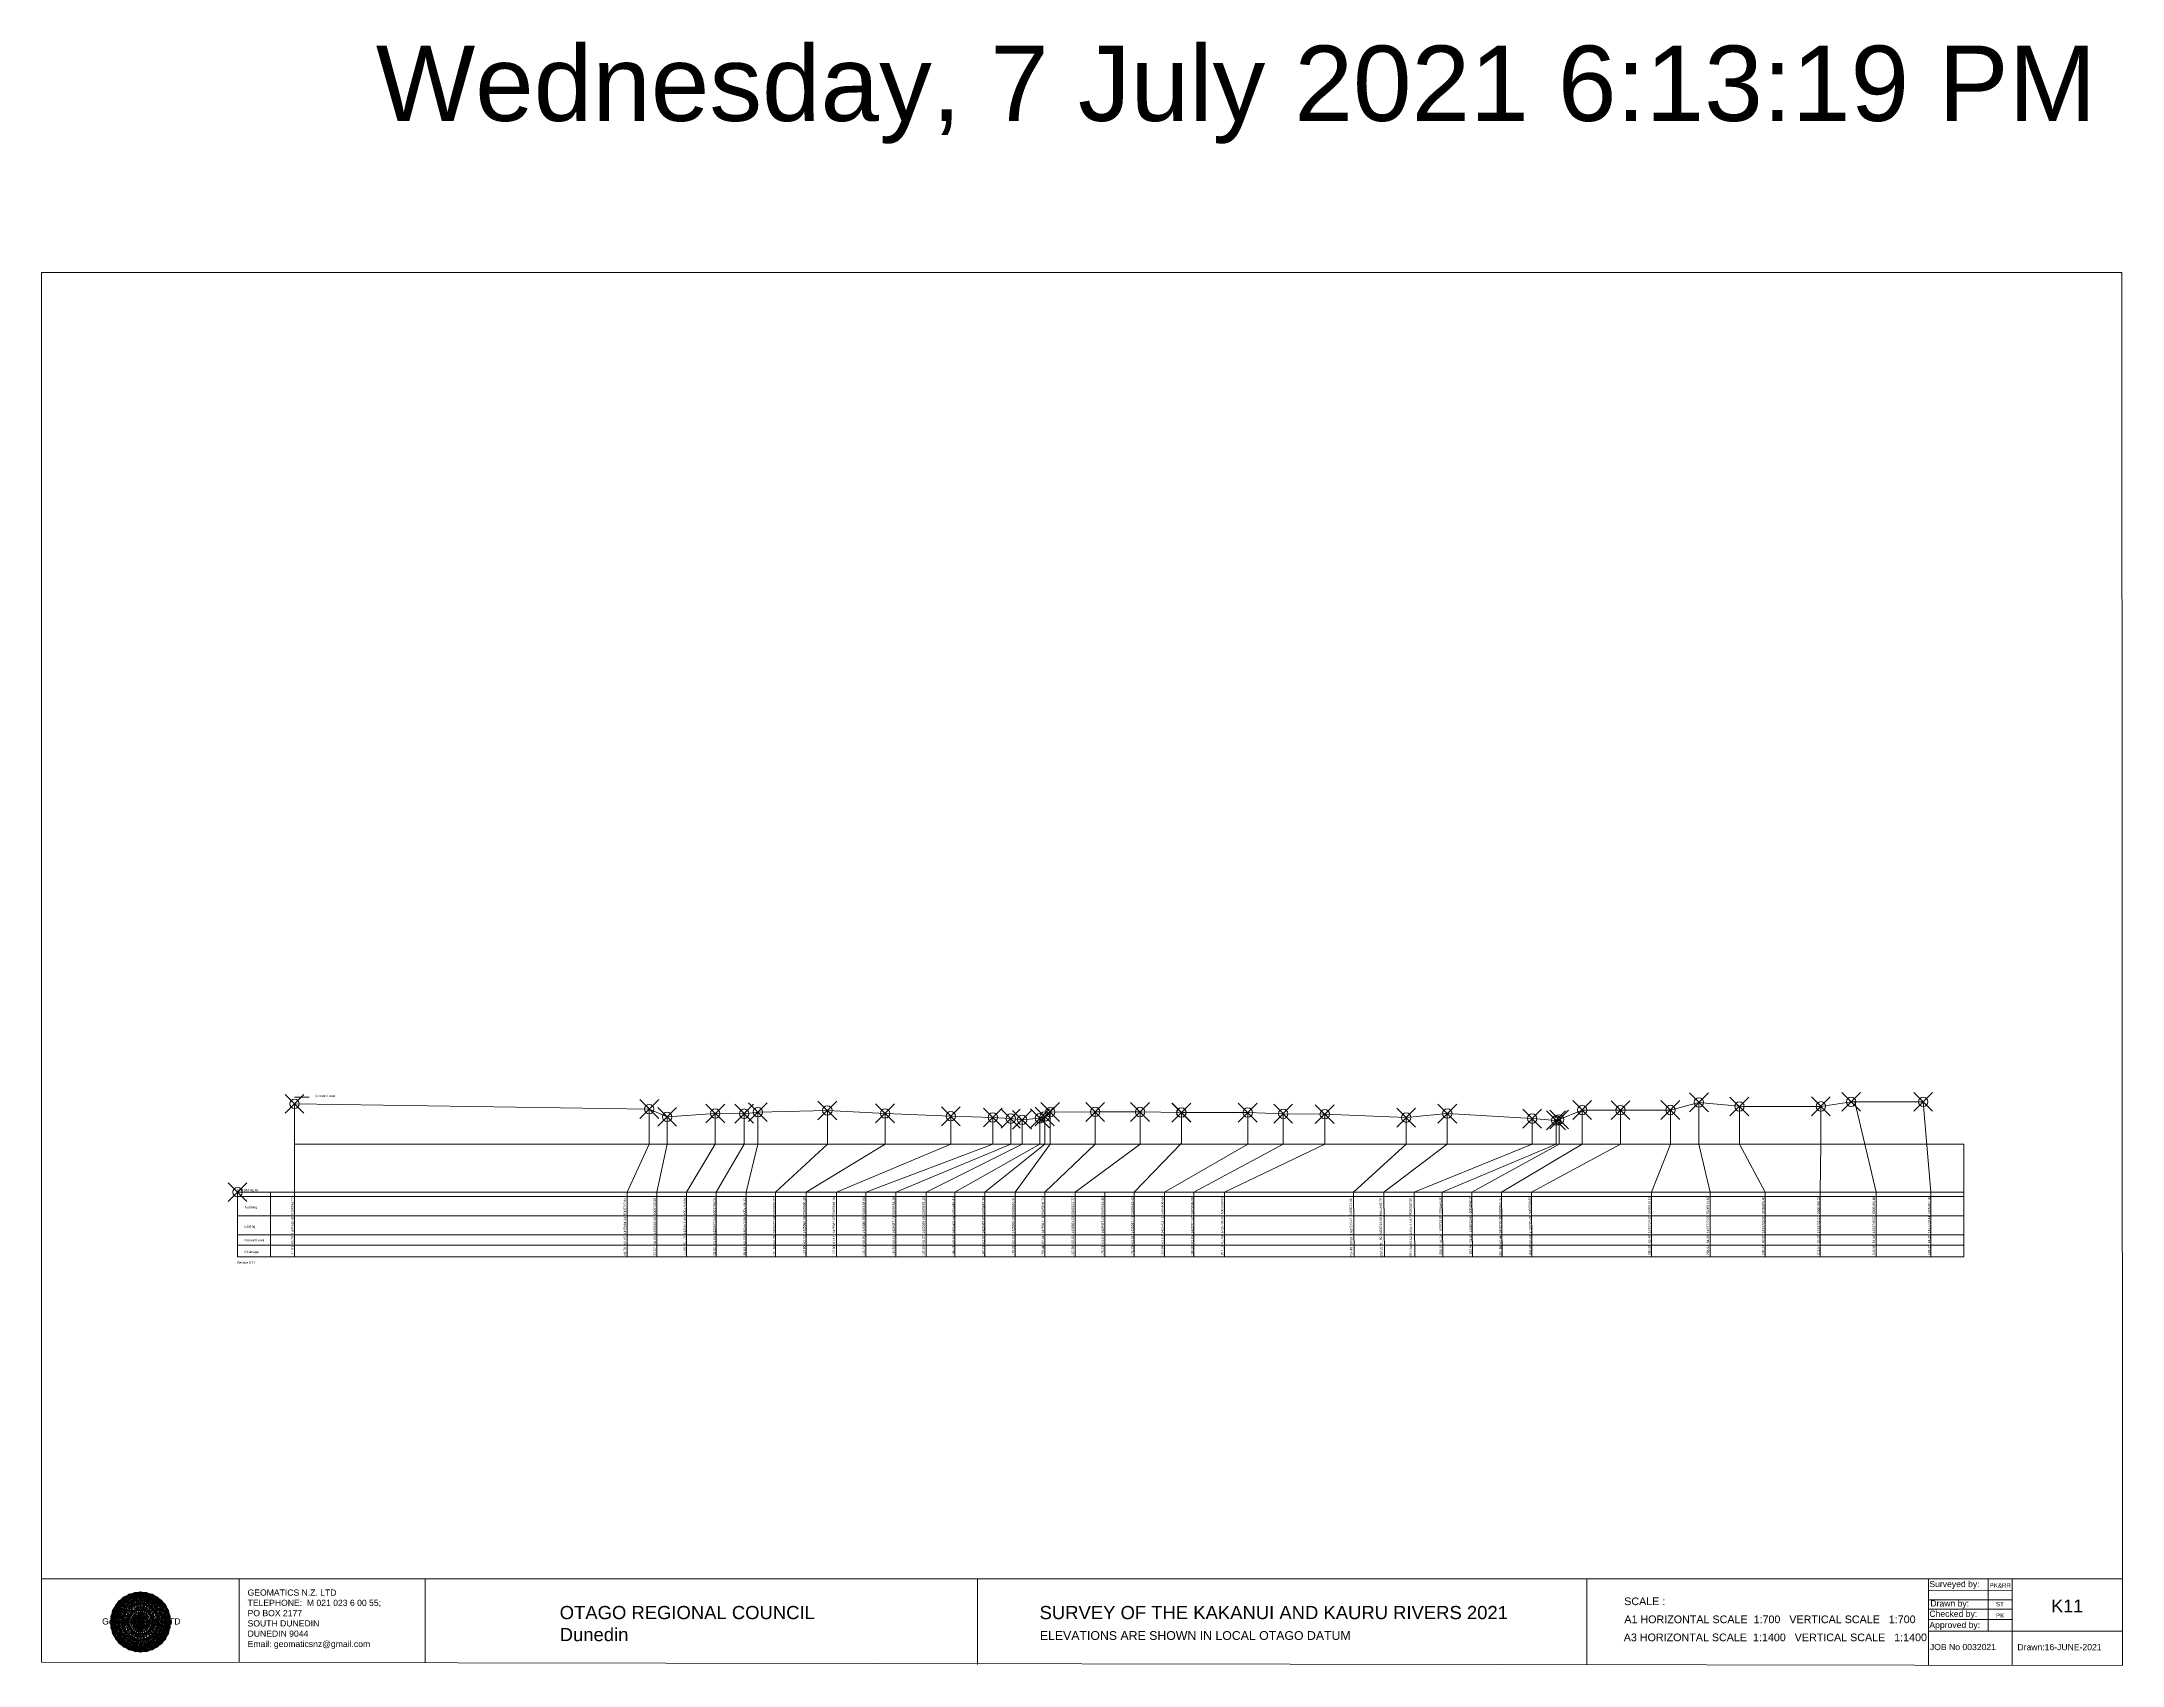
# Model space of a CAD drawing. Header units: millimetres. Extents: x -13804604 to 13046302109, y -19137686871 to 1424966580.
# Drawn here: x -4774538 to -4332765, y -55490 to 289326 of the extents above; entities that cross this region are included whole.
import ezdxf

# ---------------------------------------------------------------- set-up
doc = ezdxf.new("R2010")
doc.units = ezdxf.units.MM
doc.header["$PDMODE"] = 35
doc.header["$PDSIZE"] = 2000
doc.layers.get('0').update_dxf_attribs({"lineweight": 0})
doc.layers.add('geo', color=7, linetype='Continuous', lineweight=0)
doc.styles.get("Standard").update_dxf_attribs({"font": 'arial.ttf'})

# ---------------------------------------------------------------- blocks, each defined once
blk = doc.blocks.new('Geomatics_Circle_SPT')
at = {"layer": 'geo', "color": 2, "linetype": 'Continuous', "lineweight": 0}
for p, q in [((0, 25.2), (-25.2, 0)), ((-24.7, 4.9), (-4.9, 24.7)), ((-24.7, -4.9), (4.9, 24.7)), ((-9.7, 23.3), (-23.3, 9.6)), ((9.7, 23.3), (-23.3, -9.7)), ((-21, 14), (-14, 21)), ((-21, -14), (14, 21)), ((0, 0), (-17.8, 17.8)), ((-14, 21), (21, -14)), ((23.3, -9.7), (-9.7, 23.3)), ((-4.9, 24.7), (24.7, -4.9)), ((25.2, 0), (0, 25.2)), ((0, 0), (17.8, 17.8)), ((4.9, 24.7), (24.7, 4.9)), ((23.3, 9.7), (9.7, 23.3)), ((14, 21), (21, 14)), ((17.8, 18.1), (17.8, 18.1)), ((4.9, -24.7), (-24.7, 4.9)), ((-24.7, 0), (0, -24.7)), ((-23.3, 9.7), (9.7, -23.3)), ((14, -21), (-21, 14)), ((0, 0), (-17.8, -17.8)), ((21, 14), (-14, -21)), ((-9.7, -23.3), (23.3, 9.7)), ((24.7, 4.9), (-4.9, -24.7)), ((0, 0), (17.8, -17.8)), ((0, -24.8), (25.2, 0)), ((-4.9, -24.7), (-24.7, -4.9)), ((-23.3, -9.7), (-9.7, -23.3)), ((-14, -21), (-21, -14)), ((24.7, -4.9), (4.9, -24.7)), ((9.7, -23.3), (23.3, -9.7)), ((21, -14), (14, -21)), ((-17.8, -17.8), (-17.8, -17.8)), ((4.9, -24.7), (4.9, -24.7)), ((18.1, -17.8), (18.1, -17.8))]:
    blk.add_line(p, q, dxfattribs=at)
at = {"layer": 'geo', "color": 1, "linetype": 'Continuous', "lineweight": 0}
for p, q in [((-25.2, 0), (9.7, 23.3)), ((-25.2, 0), (-9.6, 23.3)), ((-4.9, 24.8), (-24.7, -4.9)), ((4.9, 24.7), (-24.7, 4.9)), ((14, 21), (-24.7, -4.9)), ((-14, 21), (-24.7, 4.9)), ((-23.3, 9.7), (0, 25.2)), ((-23.3, -9.6), (0, 25.2)), ((-23.3, -9.6), (17.8, 17.8)), ((-23.3, 9.7), (-17.8, 17.9)), ((-23.3, -9.6), (-17.8, 17.9)), ((-23.3, 9.7), (17.8, 17.8)), ((4.9, 24.8), (-21, -14)), ((-4.9, 24.7), (-21, 14)), ((14, 21), (-21, 14)), ((-14, 21), (-21, -14)), ((-17.9, 17.6), (-17.9, 17.6)), ((-17.8, 17.8), (9.7, 23.3)), ((-17.8, 17.8), (-9.6, 23.3)), ((-17.8, -17.8), (9.7, 23.3)), ((-17.8, -17.8), (-9.7, 23.3)), ((-9.7, -23.3), (-17.8, 17.8)), ((-17.8, 17.8), (9.7, -23.3)), ((-17.8, 17.8), (23.3, -9.6)), ((-17.8, 17.8), (23.3, 9.7)), ((4.9, 24.7), (-14, 21)), ((-4.9, 24.7), (-14, -20.9)), ((0, 0), (-14, 21)), ((-14, 21), (-4.9, -24.7)), ((-14, 21), (-14, 21)), ((24.7, -4.9), (-14, 21)), ((21, 14), (-14, 21)), ((-9.8, 23.1), (-9.8, 23.1)), ((-9.7, 23.3), (0, 25.2)), ((-9.7, 23.3), (0, -25.2)), ((-9.7, -23.3), (0, 25.2)), ((-9.6, 23.3), (17.8, -17.8)), ((-9.6, 23.3), (25.2, 0)), ((-9.6, 23.3), (17.8, 17.8)), ((-9.6, -23.3), (17.8, 17.9)), ((0, 0), (-4.9, 24.7)), ((-4.9, 24.7), (-4.9, 24.7)), ((21, -14), (-4.9, 24.7)), ((24.8, 4.9), (-4.9, 24.7)), ((14, 21), (-4.9, 24.7)), ((-0.2, 25.1), (-0.2, 25.1)), ((0, 25.2), (9.7, -23.3)), ((0, 25.2), (23.3, -9.7)), ((0, 25.2), (23.3, 9.7)), ((0, 25.2), (9.7, 23.3)), ((0, 0), (4.9, 24.7)), ((0, -25.2), (9.7, 23.3)), ((0, 0), (14, 21)), ((21, 14), (4.9, 24.8)), ((14, -21), (4.9, 24.7)), ((24.7, -4.9), (4.9, 24.7)), ((4.9, 24.7), (4.9, 24.7)), ((4.9, -24.7), (14, 21)), ((9.4, 23.3), (9.4, 23.3)), ((9.7, 23.3), (17.8, -17.8)), ((9.7, 23.3), (25.2, 0)), ((9.7, 23.3), (17.8, 17.9)), ((17.8, 17.8), (9.7, -23.3)), ((21, -14), (14, 21)), ((24.7, 4.9), (14, 21)), ((14, 21), (14, 21)), ((17.6, 17.9), (17.6, 17.9)), ((17.8, 17.8), (23.3, -9.7)), ((17.8, 17.8), (23.3, 9.7)), ((-25.2, 0), (23.3, 9.7)), ((-25.2, 0), (-23.3, 9.7)), ((-23.3, -9.7), (-25.2, 0)), ((-9.6, -23.3), (-25.2, 0)), ((9.7, -23.3), (-25.2, 0)), ((21, 14), (-24.7, 4.9)), ((-21, 14), (-24.7, -4.9)), ((0, 0), (-24.7, 4.9)), ((-24.7, 4.9), (-21, -14)), ((-24.7, 4.9), (-4.9, -24.7)), ((-24.7, 4.9), (14, -21)), ((-24.7, 4.9), (-24.7, 4.9)), ((0, 0), (-24.7, -4.9)), ((-17.8, -17.8), (-23.3, 9.7)), ((0, -25.2), (-23.3, 9.7)), ((-23.3, 9.7), (17.8, -17.8)), ((-23.3, 9.7), (25.2, 0)), ((-23.3, 9.4), (-23.3, 9.4)), ((-23.3, -9.7), (25.2, 0)), ((0, 0), (-21, 14)), ((-21, 14), (-14, -21)), ((-21, 14), (4.9, -24.7)), ((-21, 14), (-21, 14)), ((24.7, 4.9), (-21, 14)), ((0, 0), (-21, -14)), ((-17.8, -17.8), (23.3, 9.7)), ((-14, -21), (24.7, 4.9)), ((0, 0), (-14, -21)), ((25.2, 0), (-9.6, -23.3)), ((-4.9, -24.7), (21, 14)), ((0, 0), (-4.9, -24.7)), ((0, 0), (21, 14)), ((23.3, 9.7), (0, -25.2)), ((0, 0), (24.8, 4.9)), ((0, 0), (4.9, -24.7)), ((0, 0), (14, -21)), ((0, 0), (21, -14)), ((0, 0), (24.8, -4.9)), ((4.9, -24.7), (24.7, 4.9)), ((25.2, 0), (9.7, -23.3)), ((14, -21), (21, 14)), ((23.3, 9.7), (17.8, -17.8)), ((24.7, -4.9), (21, 14)), ((21, 14), (21, 14)), ((21, -14), (24.7, 4.9)), ((23.1, 9.8), (23.1, 9.8)), ((23.3, 9.7), (25.2, 0)), ((25.2, 0), (23.3, -9.6)), ((24.7, 4.9), (24.7, 4.9)), ((25.1, 0.2), (25.1, 0.2)), ((-25.2, 0), (23.3, -9.7)), ((-25.1, -0.2), (-25.1, -0.2)), ((-24.7, -4.9), (-24.7, -4.9)), ((-24.7, -4.9), (-14, -21)), ((-24.7, -4.9), (4.9, -24.7)), ((-24.7, -4.9), (21, -14)), ((-17.8, -17.8), (-23.3, -9.7)), ((0, -25.2), (-23.3, -9.6)), ((17.8, -17.8), (-23.3, -9.6)), ((-23.1, -9.8), (-23.1, -9.8)), ((-21, -14), (24.7, -4.9)), ((-21, -14), (-21, -14)), ((-21, -14), (-4.9, -24.7)), ((-21, -14), (14, -21)), ((23.3, -9.7), (-17.8, -17.8)), ((-14, -21), (21, -14)), ((-4.9, -24.7), (24.7, -4.9)), ((23.3, -9.6), (0, -25.2)), ((4.9, -24.7), (21, -14)), ((14, -21), (24.7, -4.9)), ((23.3, -9.6), (17.8, -17.8)), ((21, -14), (21, -14)), ((23.3, -9.4), (23.3, -9.4)), ((24.7, -4.9), (24.7, -4.9)), ((-9.6, -23.3), (-17.8, -17.8)), ((9.7, -23.3), (-17.8, -17.8)), ((-17.6, -17.9), (-17.6, -17.9)), ((-14, -21), (-14, -21)), ((-14, -21), (4.9, -24.7)), ((17.8, -17.8), (-9.7, -23.3)), ((0, -25.2), (-9.7, -23.3)), ((-9.4, -23.3), (-9.4, -23.3)), ((-4.9, -24.7), (14, -21)), ((-4.9, -24.7), (-4.9, -24.7)), ((9.7, -23.3), (0, -25.2)), ((0.2, -25.1), (0.2, -25.1)), ((4.9, -24.7), (4.9, -24.7)), ((17.8, -17.8), (9.7, -23.3)), ((9.8, -23.1), (9.8, -23.1)), ((14, -21), (14, -21)), ((17.9, -17.6), (17.9, -17.6))]:
    blk.add_line(p, q, dxfattribs=at)
at = {"layer": 'geo', "color": 114, "linetype": 'Continuous', "lineweight": 0}
for p, q in [((17.9, 17.8), (-25.2, 0)), ((-24.7, 4.9), (14, 21)), ((9.7, 23.3), (-23.3, 9.7)), ((-20.9, 14), (4.9, 24.7)), ((0, 25.2), (-17.8, 17.8)), ((-17.8, 17.8), (0, -25.2)), ((-14, 21), (-4.9, 24.7)), ((4.9, -24.7), (-14, 21)), ((0, 0), (-9.7, 23.3)), ((-4.9, 24.7), (14, -21)), ((17.8, -17.8), (0, 25.2)), ((0, 0), (9.7, 23.3)), ((4.9, 24.7), (21, -14)), ((23.3, -9.7), (9.7, 23.3)), ((14, 21), (24.7, -4.9)), ((25.2, 0), (17.8, 17.8)), ((-24.7, -4.9), (21, 14)), ((-14, -21), (-24.7, 4.9)), ((0, 0), (-23.3, 9.7)), ((-23.3, 9.7), (-9.7, -23.3)), ((0, 0), (-23.3, -9.7)), ((-4.9, -24.7), (-21, 14)), ((24.8, 4.9), (-20.9, -14)), ((0, 0), (-9.7, -23.3)), ((0, 0), (23.3, 9.7)), ((0, 0), (9.7, -23.3)), ((0, 0), (23.3, -9.7)), ((21, 14), (24.7, 4.9)), ((-25.2, 0), (-17.8, -17.8)), ((-21, -14), (-24.7, -4.9)), ((-17.8, -17.8), (25.2, 0)), ((24.8, -4.9), (-14, -21)), ((-9.6, -23.3), (23.3, -9.7)), ((21, -14), (-4.9, -24.8)), ((0, -25.2), (17.9, -17.8)), ((14, -21), (4.9, -24.8))]:
    blk.add_line(p, q, dxfattribs=at)
at = {"layer": 'geo', "color": 250, "linetype": 'Continuous', "lineweight": 0}
for p, q in [((-17.8, 17.8), (17.8, 17.8)), ((-17.8, -17.8), (-17.8, 17.8)), ((-14, 21), (-14, 21)), ((14, 21), (-14, 21)), ((-14, 20.9), (-14, -21)), ((-9.7, 23.3), (9.7, 23.3)), ((-9.7, -23.3), (-9.7, 23.3)), ((-4.9, 24.7), (4.9, 24.7)), ((-4.9, 24.7), (-4.9, -24.7)), ((0, 0), (0, 25.2)), ((4.9, 24.7), (4.9, -24.7)), ((9.7, -23.3), (9.7, 23.3)), ((14, 21), (14, -21)), ((17.8, -17.8), (17.8, 17.8)), ((0, 0), (-25.2, 0)), ((24.7, 4.9), (-24.7, 4.9)), ((-24.7, 4.9), (-24.7, -4.9)), ((-23.3, 9.7), (23.3, 9.7)), ((-23.3, 9.7), (-23.3, 9.7)), ((-23.3, -9.7), (-23.3, 9.7)), ((21, 14), (-21, 14)), ((-21, 14), (-21, -14)), ((0, 0), (0, -25.2)), ((0, 0), (25.2, 0)), ((21, 14), (21, 14)), ((21, -14), (21, 14)), ((23.3, 9.7), (23.3, -9.7)), ((24.7, 4.9), (24.7, 4.9)), ((24.7, -4.9), (24.7, 4.9)), ((-24.7, -4.9), (24.7, -4.9)), ((23.3, -9.7), (-23.3, -9.7)), ((-21, -14), (21, -14)), ((17.8, -17.8), (-17.8, -17.8)), ((-14, -21), (14, -21)), ((9.7, -23.3), (-9.7, -23.3)), ((-4.9, -24.7), (4.9, -24.7))]:
    blk.add_line(p, q, dxfattribs=at)
blk = doc.blocks.new('GeomaticsNZ TITLE BLOCK')
at = {"color": 7, "linetype": 'Continuous', "lineweight": 0}
for p, q in [((0, 94.9), (0, 1579.2)), ((0, 1579.2), (2363.4, 1579.2)), ((2363.4, 1579.2), (2364, 94.9)), ((2364, 94.9), (0, 94.9)), ((0, 94.9), (0, 0)), ((15.9, 94.9), (2364, 94.9)), ((224.3, 95.2), (224.3, -0.3)), ((2364, 94.9), (382.6, 94.9)), ((435.8, 95.2), (435.8, -0.7)), ((1063.4, 94.9), (1063.4, -2.4)), ((1755.4, 94.9), (1755.4, -2.6)), ((2143.9, 94.9), (2143.7, -3)), ((2211.5, 94.9), (2211.5, 36.1)), ((2238.6, 94.8), (2238.6, -3.2)), ((2364, -3.5), (2364, 94.9)), ((2143.9, 81.9), (2238.6, 81.7)), ((2143.9, 71), (2238.6, 71)), ((2143.6, 60.4), (2238.6, 60.4)), ((2143.8, 48.6), (2238.6, 48.6)), ((2143.8, 35.4), (2364, 35.3)), ((0, 0), (2364, -3.5))]:
    blk.add_line(p, q, dxfattribs=at)
at = {"color": 7, "linetype": 'Continuous', "lineweight": 0, "xscale": 1.36, "yscale": 1.36, "zscale": 1.36}
blk.add_blockref('Geomatics_Circle_SPT', (112.4, 45.7), dxfattribs=at)
at = {"color": 7, "linetype": 'Continuous', "lineweight": 0}
for s, p in [('PK&RR', (2213.2, 84.8)), ('ST', (2220.3, 63.6)), ('PK', (2220.4, 50.6))]:
    blk.add_text(s, height=5, dxfattribs=at).set_placement(p)
at = {"color": 7, "linetype": 'Continuous', "lineweight": 0, "attachment_point": 1}
for s, width, heights, insert, char_height in [('{\\C256;GEOMATICS N.Z. LTD                   \\PTELEPHONE:  M 021 023 6 00 55;\\PPO BOX 2177\\PSOUTH DUNEDIN\\PDUNEDIN 9044\\PEmail: geomaticsnz@gmail.com}', 3535.727, [94.7], (234, 82.7), 7), ('{\\C256;Surveyed by:}', 3535.727, [0], (2144.7, 92.4), 7), ('{\\C256;Geomatics N.Z. LTD                   }', 125.079, [15.8], (68.8, 49.9), 7), ('{\\C256;OTAGO REGIONAL COUNCIL\\PDunedin}', 3535.727, [0], (588.6, 64), 15), ('{\\C256;SURVEY OF THE KAKANUI AND KAURU RIVERS 2021}', 3535.727, [0], (1133.8, 64), 15), ('{\\C256;Checked by:}', 3535.727, [0], (2144.7, 58.6), 7), ('{\\C256;Drawn by:}', 3535.727, [0], (2145.8, 70.4), 7), ('{\\C256;ELEVATIONS ARE SHOWN IN LOCAL OTAGO DATUM}', 3535.727, [0], (1134.1, 35.4), 10), ('{\\C256;Approved by:}', 3535.727, [0], (2144.7, 45.9), 7), ('{\\C256;JOB No 0032021}', 3535.727, [0], (2145.3, 20.8), 7), ('{\\C256;Drawn:16-JUNE-2021}', 3535.727, [0], (2244.7, 20.7), 7)]:
    blk.add_mtext_dynamic_manual_height_columns(s, width=width, gutter_width=159, heights=heights, dxfattribs=dict(at, insert=insert, char_height=char_height))

msp = doc.modelspace()

# ---------------------------------------------------------------- linework, layer by layer
at = {"color": 1, "linetype": 'Continuous', "lineweight": 0}
msp.add_line((-4720837.527, 65200.61), (-4717765.355, 65200.61), dxfattribs=at)
at = {"color": 7}
for p, q in [((-4720837.527, 63759), (-4720837.527, 31248.305)), ((-4645526.442, 62652), (-4645526.442, 55227.675)), ((-4622475.445, 62003), (-4622475.445, 55227.675)), ((-4607719.916, 62353), (-4607719.916, 55227.675)), ((-4560398.174, 62015), (-4560398.174, 55227.675)), ((-4550870.682, 62035), (-4550870.682, 55227.675)), ((-4541334.77, 62025), (-4541334.77, 55227.675)), ((-4532529.775, 61906), (-4532529.775, 55227.675)), ((-4518472.745, 61896), (-4518472.745, 55227.675)), ((-4447448.068, 62439), (-4447448.068, 55227.675)), ((-4439326.874, 62399), (-4439326.874, 55227.675)), ((-4428727.927, 62449), (-4428727.927, 55227.675)), ((-4422670.072, 64060), (-4422670.072, 55227.675)), ((-4414074.181, 63200), (-4414074.181, 55227.675)), ((-4396774.998, 63220), (-4396774.998, 55227.675)), ((-4389557.073, 64201), (-4385048.371, 45000)), ((-4375059.074, 64201), (-4373441.606, 45000)), ((-4641738.005, 60992), (-4641738.005, 55227.675)), ((-4631511.739, 61722), (-4631511.739, 55227.675)), ((-4625392.623, 61662), (-4625392.623, 55227.675)), ((-4595460.322, 61724), (-4595460.322, 55227.675)), ((-4581514.67, 61114), (-4581514.67, 55227.675)), ((-4572594.676, 60864), (-4572594.676, 55227.675)), ((-4568790.847, 60614), (-4568790.847, 55227.675)), ((-4566384.158, 60365), (-4566384.158, 55227.675)), ((-4562574.263, 60685), (-4562574.263, 55227.675)), ((-4561575.232, 61065), (-4561575.232, 55227.675)), ((-4510928.492, 61657), (-4510928.492, 55227.675)), ((-4502123.035, 61557), (-4502123.035, 55227.675)), ((-4484823.494, 60828), (-4484823.494, 55227.675)), ((-4476094.395, 61688), (-4476094.395, 55227.675)), ((-4458069.311, 60618), (-4458069.311, 55227.675)), ((-4453004.536, 60239), (-4453004.536, 55227.675)), ((-4452353.254, 60429), (-4452353.254, 55227.675)), ((-4645526.442, 55227.675), (-4650253.358, 45000)), ((-4641738.005, 55227.675), (-4643952.261, 45000)), ((-4631511.739, 55227.675), (-4637627.745, 45000)), ((-4625392.623, 55227.675), (-4631298.838, 45000)), ((-4622475.445, 55227.675), (-4624918.703, 45000)), ((-4607719.916, 55227.675), (-4618692.253, 45000)), ((-4595460.322, 55227.675), (-4612213.564, 45000)), ((-4581514.67, 55227.675), (-4605774.882, 45000)), ((-4572594.676, 55227.675), (-4599522.574, 45000)), ((-4568790.847, 55227.675), (-4593149.757, 45000)), ((-4566384.158, 55227.675), (-4586747.179, 45000)), ((-4562574.263, 55227.675), (-4580640.75, 45000)), ((-4561575.232, 55227.675), (-4574304.525, 45000)), ((-4560398.174, 55227.675), (-4567852.182, 45000)), ((-4550870.682, 55227.675), (-4561510.102, 45000)), ((-4541334.77, 55227.675), (-4555067.517, 45000)), ((-4532529.775, 55421.959), (-4542599.492, 45000)), ((-4518472.745, 55227.675), (-4536133, 45000)), ((-4510928.492, 55227.675), (-4529903.135, 45000)), ((-4502123.035, 55227.675), (-4523376.633, 45000)), ((-4484823.494, 55227.675), (-4495980.254, 45003.849)), ((-4476094.395, 55227.675), (-4489536.414, 45000)), ((-4458069.311, 55227.675), (-4483105.781, 45000)), ((-4453004.536, 55227.675), (-4477164.032, 45000)), ((-4452353.254, 55227.675), (-4470875.869, 45000)), ((-4447448.068, 55227.675), (-4464566.224, 45000)), ((-4439326.874, 55227.675), (-4458235.607, 44999.476)), ((-4428727.927, 55227.675), (-4432740.584, 45000)), ((-4422670.072, 55227.675), (-4420260.85, 45000)), ((-4414074.181, 55227.675), (-4408580.57, 45000)), ((-4396774.998, 55227.675), (-4396938.023, 45000)), ((-4366431.678, 55227.675), (-4366431.678, 31248.305)), ((-4650253.358, 31248.305), (-4650253.358, 45000)), ((-4643952.261, 31248.305), (-4643952.261, 45000)), ((-4637627.745, 31248.305), (-4637627.745, 45000)), ((-4631298.838, 31248.305), (-4631298.838, 45000)), ((-4624918.703, 31248.305), (-4624918.703, 45000)), ((-4618692.253, 31248.305), (-4618692.253, 45000)), ((-4612213.564, 31248.305), (-4612213.564, 45000)), ((-4605774.882, 31248.305), (-4605774.882, 45000)), ((-4599522.574, 31248.305), (-4599522.574, 45000)), ((-4593149.757, 31248.305), (-4593149.757, 45000)), ((-4586747.179, 31248.305), (-4586747.179, 45000)), ((-4580640.75, 31248.305), (-4580640.75, 45000)), ((-4574304.525, 31248.305), (-4574304.525, 45000)), ((-4567852.182, 31248.305), (-4567852.182, 45000)), ((-4561510.102, 31248.305), (-4561510.102, 45000)), ((-4555067.517, 31248.305), (-4555067.517, 45000)), ((-4548781.544, 31248.305), (-4548781.544, 45000)), ((-4542599.492, 31248.305), (-4542599.492, 45000)), ((-4536133, 31248.305), (-4536133, 45000)), ((-4529903.135, 31248.305), (-4529903.135, 45000)), ((-4523376.633, 31248.305), (-4523376.633, 45000)), ((-4495860.205, 31248.305), (-4495980.254, 45003.849)), ((-4489416.399, 31248.305), (-4489536.414, 45000)), ((-4482985.766, 31248.305), (-4483105.781, 45000)), ((-4477044.017, 31248.305), (-4477164.032, 45000)), ((-4470755.854, 31248.305), (-4470875.869, 45000)), ((-4464446.696, 31248.305), (-4464566.224, 45000)), ((-4458115.596, 31248.305), (-4458235.607, 44999.476)), ((-4432740.584, 31248.305), (-4432740.584, 45000)), ((-4420260.85, 31248.305), (-4420260.85, 45000)), ((-4408580.57, 31248.305), (-4408580.57, 45000)), ((-4396938.023, 31248.305), (-4396938.023, 45000)), ((-4385048.371, 31248.305), (-4385048.371, 45000)), ((-4373441.606, 31248.305), (-4373441.606, 45000))]:
    msp.add_line(p, q, dxfattribs=at)
at = {"color": 7, "linetype": 'Continuous', "lineweight": 0}
for p, q in [((-4720837.527, 55227.675), (-4366431.678, 55227.675)), ((-4732943.267, 45000), (-4732943.267, 31248.305)), ((-4732943.267, 45000), (-4366431.678, 45000)), ((-4725930.117, 45000), (-4725930.117, 31248.305)), ((-4732943.267, 44076.552), (-4366431.678, 44076.552)), ((-4732943.267, 39973.87), (-4366431.678, 39973.87)), ((-4732943.267, 35906.671), (-4366431.678, 35906.671)), ((-4732943.267, 33759.229), (-4366431.678, 33759.229)), ((-4732943.267, 31248.305), (-4366431.678, 31248.305))]:
    msp.add_line(p, q, dxfattribs=at)
at = {"color": 1}
for points in [[(-4720837.527, 63759), (-4645526.442, 62652), (-4641738.005, 60992), (-4631511.739, 61722), (-4625392.623, 61662), (-4622475.445, 62003), (-4607719.916, 62353), (-4595460.322, 61724), (-4581514.67, 61114), (-4572594.676, 60864), (-4568790.847, 60614), (-4566384.158, 60365), (-4562574.263, 60685), (-4561575.232, 61065), (-4560398.174, 62015), (-4550870.682, 62035), (-4541334.77, 62025), (-4532569.253, 61896), (-4532529.775, 61906), (-4518472.745, 61896), (-4510928.492, 61657), (-4502123.035, 61557), (-4484823.494, 60828), (-4476094.395, 61688), (-4458069.311, 60618), (-4453004.536, 60239), (-4452353.254, 60429), (-4447448.068, 62439), (-4439326.874, 62399)], [(-4439326.874, 62399), (-4428727.927, 62449), (-4422670.072, 64060), (-4413359.282, 63200), (-4396774.998, 63220), (-4390354.988, 64201), (-4375059.074, 64201)]]:
    msp.add_lwpolyline(points, dxfattribs=at)
for p in [(-4720837.527, 63759), (-4645526.442, 62652), (-4641738.005, 60992), (-4631511.739, 61722), (-4625392.623, 61662), (-4622475.445, 62003), (-4607719.916, 62353), (-4595460.322, 61724), (-4581514.67, 61114), (-4572594.676, 60864), (-4568790.847, 60614), (-4566384.158, 60365), (-4562574.263, 60685), (-4561575.232, 61065), (-4560398.174, 62015), (-4550870.682, 62035), (-4541334.77, 62025), (-4532569.253, 61896), (-4532529.775, 61906), (-4518472.745, 61896), (-4510928.492, 61657), (-4502123.035, 61557), (-4484823.494, 60828), (-4476094.395, 61688), (-4458069.311, 60618), (-4453004.536, 60239), (-4452353.254, 60429), (-4447448.068, 62439), (-4439326.874, 62399), (-4428727.927, 62449), (-4422670.072, 64060), (-4414074.181, 63200), (-4396774.998, 63220), (-4390354.988, 64201), (-4375059.074, 64201)]:
    msp.add_point(p)
at = {"linetype": 'Continuous', "lineweight": 0}
msp.add_point((-4732943.267, 45000), dxfattribs=at)

# ---------------------------------------------------------------- block references
at = {"color": 7, "linetype": 'Continuous', "lineweight": 0, "xscale": 186.8759599228005, "yscale": 186.8759599228005, "zscale": 186.8759599228005}
msp.add_blockref('GeomaticsNZ TITLE BLOCK', (-4774537.662, -54827.56), dxfattribs=at)

# ---------------------------------------------------------------- texts
at = {"color": 7, "linetype": 'Continuous', "lineweight": 0}
for s, height, p in [('Wednesday, 7 July 2021 6:13:19 PM', 16000, (-4703572.953, 272474.098)), ('Ground Level', 500, (-4716406.582, 65178.406)), ('DATUM 45.00', 500, (-4733014.013, 45146.766)), ('Northing', 500, (-4731417.008, 41560.657)), ('Easting', 500, (-4731489.812, 37481.59)), ('Ground Level', 500, (-4731471.736, 34533.521)), ('Chainage', 500, (-4731469.348, 32077.102)), ('Section K11', 500, (-4733014.024, 29797.682)), ('SCALE :  ', 1629.1211, (-4438534.109, -42689.539)), ('K11', 2715.2018, (-4347863.658, -44230.06)), ('A1 HORIZONTAL SCALE  1:700   VERTICAL SCALE   1:700', 1629.12108, (-4438508.727, -46523.474)), ('A3 HORIZONTAL SCALE  1:1400   VERTICAL SCALE   1:1400 ', 1629.12108, (-4438630.998, -50357.409))]:
    msp.add_text(s, height=height, dxfattribs=at).set_placement(p)
at = {"color": 7}
for s, rotation, p in [('256.96  60.43  1425719.45  5005542.32', 90.50002497, (-4470879.355, 31803.353)), ('-11.53  63.76  1425640.36  5005794.72', 90, (-4720997.06, 31613.844)), ('63.78   62.65  1425664.34  5005727.61', 90, (-4650431.918, 31575.154)), ('67.57   60.99  1425665.20  5005723.92', 90, (-4644093.259, 31575.154)), ('77.80   61.72  1425671.49  5005714.94', 90, (-4637754.601, 31568.333)), ('83.92   61.66  1425673.04  5005709.02', 90, (-4631416.284, 31573.107)), ('86.83   62.00  1425673.86  5005706.22', 90, (-4625077.625, 31573.107)), ('101.59  62.35  1425677.69  5005691.97', 90, (-4618738.967, 31525.358)), ('113.85  61.72  1425680.98  5005680.16', 90, (-4612400.309, 31525.358)), ('127.80  61.11  1425682.67  5005666.18', 90, (-4606061.65, 31525.358)), ('136.72  60.86  1425686.85  5005658.06', 90, (-4599723.333, 31525.358)), ('140.52  60.61  1425687.74  5005654.36', 90, (-4593384.674, 31525.358)), ('142.93  60.37  1425688.60  5005652.10', 90, (-4587046.016, 31525.358)), ('146.74  60.69  1425689.55  5005648.41', 90, (-4580707.358, 31525.358)), ('147.73  61.07  1425689.57  5005647.38', 90, (-4574369.04, 31525.358)), ('148.91  62.02  1425690.23  5005646.34', 90, (-4568030.382, 31525.358)), ('158.44  62.04  1425691.18  5005636.73', 90, (-4561691.724, 31525.358)), ('167.98  62.03  1425694.59  5005627.77', 90, (-4555353.065, 31525.358)), ('176.74  61.90  1425697.40  5005619.45', 90, (-4549014.407, 31525.358)), ('176.78  61.91  1425697.44  5005619.42', 90, (-4542676.089, 31525.358)), ('190.84  61.90  1425703.71  5005606.58', 90, (-4536337.772, 31525.358)), ('198.38  61.66  1425707.67  5005599.88', 90, (-4529999.114, 31525.358)), ('207.19  61.56  1425708.55  5005590.96', 90, (-4523660.455, 31580.952)), ('224.49  60.83  1425713.42  5005574.36', 90.50002497, (-4496232.682, 31248.305)), ('233.22  61.69  1425713.33  5005565.26', 90.50002497, (-4489894.265, 31303.622)), ('251.24  60.62  1425717.02  5005547.58', 90.50002497, (-4483555.848, 31358.94)), ('256.31  60.24  1425718.85  5005542.83', 90.50002497, (-4477217.772, 31748.035)), ('261.86  62.44  1425719.95  5005537.37', 90.50002497, (-4464540.938, 31524.889)), ('269.98  62.40  1425726.56  5005530.80', 90.50002497, (-4458202.521, 31580.206)), ('286.64  64.06  1425727.07  5005513.63', 90, (-4420502.991, 31635.953)), ('295.24  63.20  1425729.56  5005505.40', 90, (-4408767.104, 31635.953)), ('312.54  63.22  1425731.61  5005488.03', 90, (-4397031.216, 31627.086)), ('318.96  64.20  1425740.59  5005483.88', 90, (-4385295.328, 31627.086)), ('334.25  64.20  1425738.44  5005467.38', 90, (-4373559.441, 31627.086))]:
    msp.add_text(s, height=500, rotation=rotation, dxfattribs=at).set_placement(p)
at = {"color": 7, "insert": (-4433418.424, 31635.953), "char_height": 500, "width": 13000.01705, "attachment_point": 1, "rotation": 90}
msp.add_mtext('280.58  62.45  1425724.29  5005519.15', dxfattribs=at)

doc.saveas('drawing.dxf')
